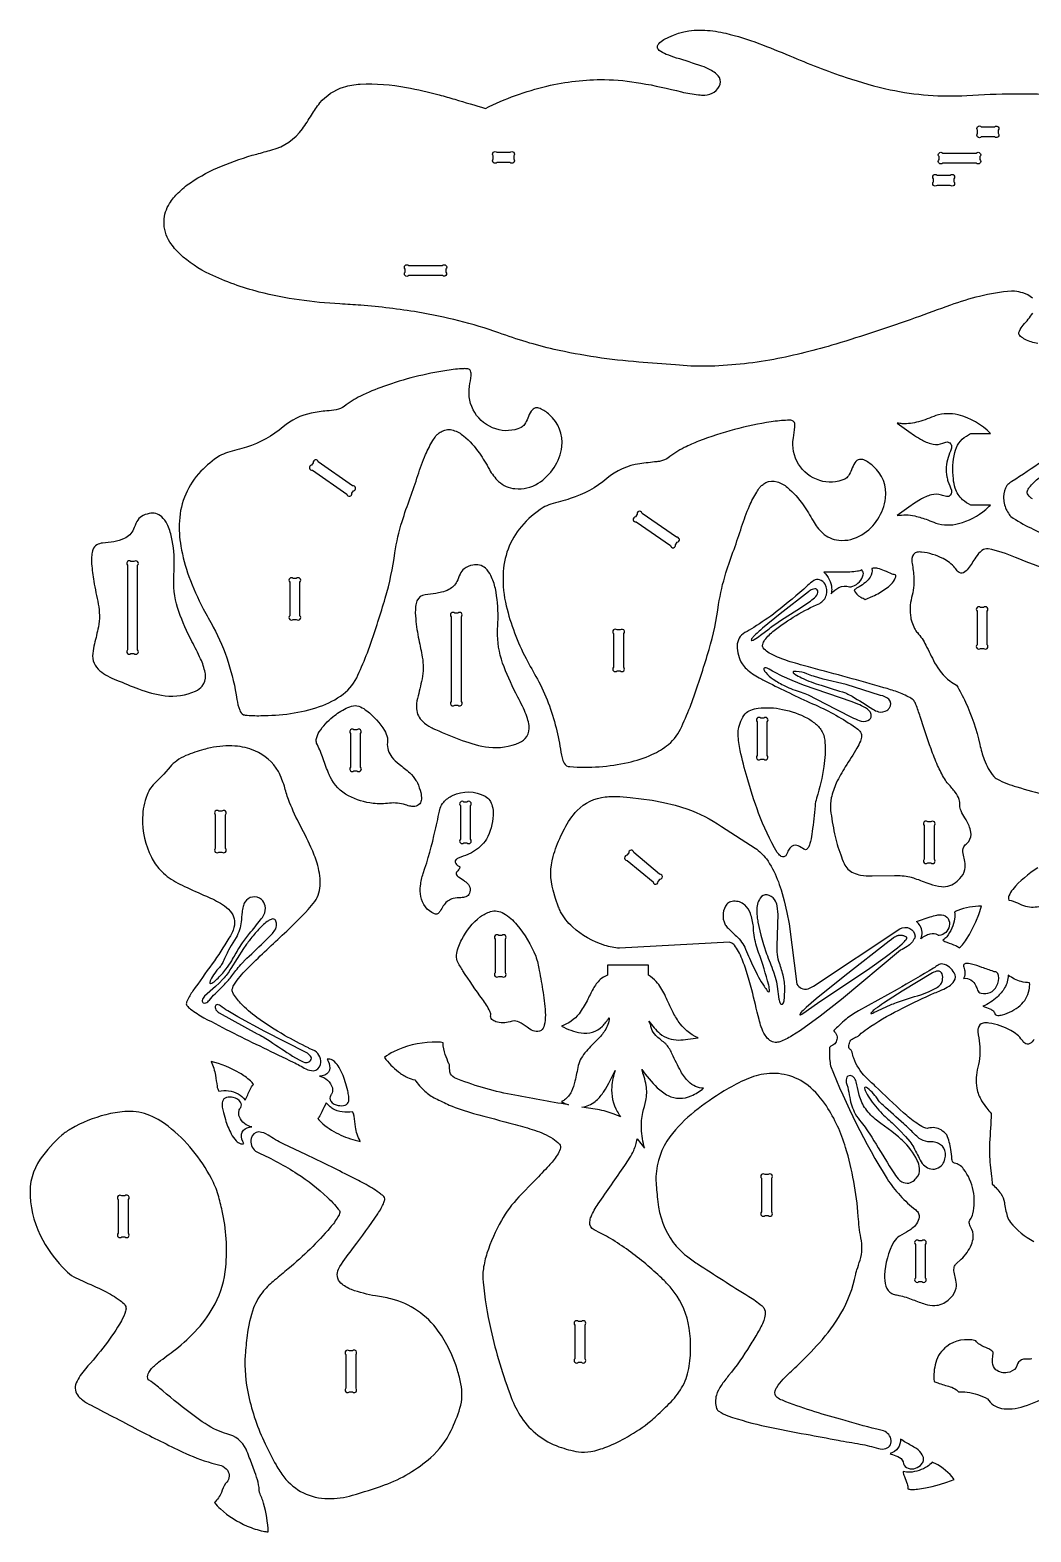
# Model space of a CAD drawing. Extents: x -354 to 404, y -248 to 385.
# Drawn here: x -354.1 to -60.1, y -248.4 to 192.4 of the extents above; entities that cross this region are included whole.
import ezdxf

# ---------------------------------------------------------------- set-up
doc = ezdxf.new("R2010")
doc.units = 0
doc.header["$MEASUREMENT"] = 0
doc.layers.get('0').update_dxf_attribs({"linetype": 'CONTINUOUS'})

msp = doc.modelspace()

# ---------------------------------------------------------------- linework, layer by layer
for points in [[(-59.71, 113.71, 0.124217), (-62.51, 115.23, 0.045844), (-64.93, 115.7, 0.03225), (-65.87, 115.71, 0.046025), (-75.24, 114.22, 0.024282), (-83.81, 111.63, 0.002034), (-94.17, 107.87, -0.011865), (-117.48, 100.19, -0.02595), (-135.63, 95.71, -0.041116), (-155.5, 93.7, -0.027392), (-164.52, 94.08, 0.006425), (-175.34, 94.94, -0.036475), (-200.2, 98.66, -0.03226), (-216.38, 103.51, 0.042443), (-240.18, 109.55, 0.022581), (-256.97, 111.6, 0.007263), (-263.1, 112, -0.048878), (-286.78, 115.48, -0.046852), (-301.33, 120.71, -0.076476), (-310.09, 126.65, -0.057339), (-313, 130.12, -0.148204), (-314.74, 136.27, -0.136588), (-313.1, 141.47, -0.06527), (-310.56, 144.63, -0.047104), (-306.99, 147.58, -0.050602), (-297.84, 152.45, -0.030854), (-287.5, 155.98, -0.005833), (-283.1, 157.18, 0.173152), (-274.11, 163.39, 0.019615), (-271.45, 167.43, -0.028709), (-268.96, 170.99, -0.14828), (-261.99, 175.64, -0.062568), (-257.11, 176.52, -0.055794), (-243.55, 175.52, -0.022927), (-233.9, 173.33, -0.00608), (-229.35, 172.06, -0.000652), (-220.36, 169.39, -0.054496), (-202.32, 175.93, -0.059248), (-185.37, 177.84, -0.037564), (-174.71, 176.81, -0.019111), (-162.78, 174.23, 0.031811), (-157.78, 173.37, 0.02051), (-155.94, 173.28, 0.319528), (-151.43, 176.53, 0.266374), (-151.96, 178.95, 0.067307), (-152.78, 179.74, 0.048719), (-154.33, 180.7, 0.035757), (-156.75, 181.77, 0.008485), (-164.23, 184.17, -0.011395), (-167.26, 185.24, -0.077706), (-169.31, 186.41, -0.233752), (-169.86, 187.52, -0.166477), (-169.47, 188.37, -0.069672), (-167.92, 189.57, -0.145957), (-155.88, 192.33, -0.04794), (-149.71, 191.42, -0.031823), (-140.09, 188.46, -0.010841), (-130.97, 184.8, 0.016842), (-114.41, 178.45, 0.026706), (-101.49, 174.87, 0.067088), (-78.98, 173.17, -0.032685), (-51.3, 173.31, -0.04507)], [(-58.11, 100.36, -0.074183), (-61.86, 101.59, -0.043802), (-63.21, 102.46, -0.274695), (-63.65, 103.56, -0.060092), (-63.54, 103.98, -0.077754), (-62.38, 105.8, 0.02763), (-59.6, 109.27, 0.092193)], [(-56.77, 65.78, -0.002371), (-65.72, 59.86, 0.013297), (-66.92, 59, 0.084841), (-67.17, 58.71, 0.148206), (-68.17, 55.39, 0.109358), (-67.41, 51.69, -0.01257), (-66.56, 50.18, 0.085843), (-66.06, 49.61, 0.036842), (-60.21, 46.23, 0.002365), (-54.03, 43.26, -0.017758)], [(-59.69, 54.78, -0.079079), (-60.99, 55.92, -0.25982), (-61.13, 57.17, -0.079819), (-60.63, 58.12, -0.0556), (-57.66, 61.02, -0.030559)], [(-54.04, 33.78, -0.038351), (-64.68, 37.6, 0.054843), (-72.66, 40.11, 0.20455), (-74.52, 39.62, 0.084397), (-76.35, 37.62, -0.009797), (-78.57, 34.31, -0.111572), (-79.91, 33.07, -0.324601), (-81.53, 33.41, -0.032168), (-82.46, 34.54, 0.10125), (-85.93, 37.24, 0.093321), (-92.26, 39.16, 0.050285), (-93.58, 39.14, 0.332717), (-95.11, 37.32, 0.061128), (-95.04, 35.8, -0.02554), (-94.53, 31.61, -0.077396), (-95.18, 25.82, 0.108714), (-95.43, 19.9, 0.030662), (-95.12, 18.69, 0.005618), (-94.33, 16.72, 0.089569), (-93.49, 15.53, -0.061549), (-90.99, 11.82, 0.001149), (-88.44, 6.7, 0.104939), (-83.91, 1.33, 0.04266), (-81.97, 0.12, -0.018674), (-79.36, -4.87, -0.052984), (-75.18, -17.3, 0.022787), (-73.88, -21.71, 0.081037), (-71.08, -26.7, 0.11254), (-70.12, -27.44, 0.051798), (-64.28, -29.76, 0.006146), (-55.56, -32.15, 0.000421)], [(-58.14, -53.54, 0.078884), (-65.49, -59.85, 0.061034), (-66.62, -61.69, 0.20757), (-66.65, -62.96, -0.051375), (-64.06, -63.83, 0.035339), (-61.69, -64.74, 0.144851), (-57.21, -64.68, -0.064584)], [(-59.17, -103.89, -0.099403), (-60.43, -105.09, -0.318601), (-61.97, -104.93, -0.072566), (-62.72, -104.09, 0.106226), (-66.03, -101.23, 0.093937), (-72.5, -99.07, 0.052461), (-74.17, -99.06, 0.303993), (-75.67, -100.63, 0.07106), (-75.71, -101.66, 0.003072), (-75.23, -105.18, -0.093042), (-75.69, -112.04, 0.111206), (-76.04, -118.19, 0.090177), (-74.62, -121.88, 0.03349), (-73.13, -124.05, 0.012826), (-71.8, -125.66, -0.005191), (-72.29, -134.27, 0.040362), (-72.11, -140.67), (-71.71, -144.08, -0.013848), (-71.51, -146.36, -0.052714), (-68.97, -149.14, -0.115154), (-67.94, -151.71, 0.034638), (-67.1, -155.77, 0.087014), (-66.17, -157.59, 0.089508), (-59.33, -163.19, 0.007521)], [(-59.83, -197.58, -0.154666), (-60.69, -197.72, 0.061744), (-62.32, -197.77, 0.243898), (-64.05, -199.11, -0.042741), (-64.51, -200.13, -0.213098), (-67.05, -201.68, -0.205078), (-70.41, -200.84, -0.206613), (-71.43, -198.72, -0.035686), (-71.44, -198.01, -0.018749), (-71.22, -196.17, 0.104793), (-71.24, -195.68, 0.100775), (-71.6, -195.29, 0.067328), (-72.82, -194.59, -0.039797), (-75.16, -193.44, -0.100714), (-76.35, -192.3, 0.220677), (-84.87, -193.96, 0.16503), (-88.1, -198.71, 0.090455), (-88.59, -204.23, 0.037936), (-87.52, -204.68, 0.016012), (-83.86, -205.81, -0.085583), (-82.04, -206.72, -0.054182), (-81.41, -207.33, -0.054918), (-78.89, -207.43, -0.086615), (-72.89, -209.32, 0.220653), (-68.74, -212.16, 0.078701), (-65.66, -212.28, 0.050032), (-62.11, -211.54, 0.06409), (-54.59, -208.11, 0.047462)]]:
    msp.add_lwpolyline(points, format="xyb")
for points in [[(-74.73, 164.01), (-70.85, 164.01, -1), (-69.79, 162.95), (-69.79, 162.07, -1), (-70.85, 161.01), (-74.73, 161.01, -1), (-75.79, 162.07), (-75.79, 162.95, -1)], [(-216.97, 156.49), (-213.09, 156.49, -1), (-212.03, 155.43), (-212.03, 154.55, -1), (-213.09, 153.49), (-216.97, 153.49, -1), (-218.03, 154.55), (-218.03, 155.43, -1)], [(-86.06, 156.29), (-76.18, 156.29, -1), (-75.12, 155.23), (-75.12, 154.35, -1), (-76.18, 153.29), (-86.06, 153.29, -1), (-87.12, 154.35), (-87.12, 155.23, -1)], [(-87.72, 149.78), (-83.84, 149.78, -1), (-82.78, 148.72), (-82.78, 147.84, -1), (-83.84, 146.78), (-87.72, 146.78, -1), (-88.78, 147.84), (-88.78, 148.72, -1)], [(-242.88, 123.29), (-233, 123.29, -1), (-231.94, 122.23), (-231.94, 121.35, -1), (-233, 120.29), (-242.88, 120.29, -1), (-243.94, 121.35), (-243.94, 122.23, -1)], [(-292.52, -7.24, 0.200886), (-291.39, -8.57, 0.076412), (-290.91, -8.69, 0.026755), (-286.35, -8.85, 0.031829), (-277.63, -8.24, 0.044863), (-269.07, -6.2, 0.078024), (-262.13, -2.54, 0.12708), (-257.78, 3.08, 0.011734), (-255, 9.63, 0.012041), (-254.21, 11.84, 0.009974), (-249.75, 25.66, 0.037518), (-246.94, 38.93, -0.03828), (-244.8, 48.16, -0.018642), (-242.43, 55.08, 0.01105), (-240.19, 61.67, -0.021345), (-237.9, 67.81, -0.032432), (-235.77, 71.9, -0.016407), (-234.87, 73.25, -0.075549), (-234.17, 73.94, -0.031413), (-233.08, 74.67, -0.190146), (-229.8, 74.93, -0.097804), (-226.74, 73.24, -0.0654), (-222.13, 68.18, -0.027877), (-219.2, 63.41, 0.072236), (-216.47, 59.88, 0.162602), (-211.67, 57.78, 0.171114), (-204.89, 59.35, 0.224878), (-197.9, 70.11, 0.249742), (-201.56, 79.47, 0.087307), (-204.31, 81.33, 0.129506), (-205.61, 81.46, 0.198523), (-206.9, 80.52, 0.058323), (-207.9, 78.45, -0.036337), (-208.85, 76.61, -0.123285), (-209.9, 75.7, -0.187919), (-217.27, 75.29, -0.376074), (-225.01, 87.81, 0.010684), (-224.55, 91, 0.136395), (-224.71, 92.33, 0.213776), (-225.49, 92.91, 0.084222), (-226.71, 92.97, 0.036422), (-231.64, 92.46, 0.047633), (-250.25, 87.8, 0.024408), (-257.05, 84.94, 0.054445), (-261.8, 81.9, -0.112432), (-264.18, 80.93, -0.026489), (-266.9, 80.59, 0.024351), (-271.48, 79.95, 0.125908), (-279.74, 75.91, -0.100067), (-290.53, 69.97, -0.006358), (-296.11, 68.35, 0.053921), (-298.4, 67.4, 0.054696), (-303.92, 62.89, 0.179232), (-310.22, 48.31, 0.062305), (-309.79, 40.87, 0.045775), (-307.42, 32, 0.035532), (-303.2, 22.49, 0.007187), (-300.26, 17.16, -0.086118), (-293.35, -4.08, 0.057519)], [(-72, 73.95, 0.137943), (-81.53, 79.46, 0.136391), (-88.06, 79.21, -0.024003), (-93.14, 77.4, -0.085593), (-97.93, 76.84, -0.030999), (-99.4, 77.03), (-96.03, 74.56), (-94.31, 73.38, 0.015448), (-92.03, 71.99, 0.069506), (-88.84, 70.81, 0.147107), (-86.03, 71.16, -0.043052), (-84.79, 71.47, -0.27528), (-83.76, 70.95, -0.187502), (-83.44, 69.88, -0.049468), (-83.56, 69.36, -0.007301), (-84.48, 66.95, 0.124075), (-84.84, 61.24, 0.034634), (-84.5, 59.95, -0.016518), (-83.48, 57.32, -0.346), (-84.28, 55.51, -0.153192), (-84.91, 55.45, -0.060351), (-86.44, 55.9, 0.154572), (-89.38, 55.95, 0.066398), (-92.62, 54.56), (-94.31, 53.52), (-96.03, 52.33), (-99.4, 49.86, -0.107399), (-94.26, 49.75, -0.034372), (-90.44, 48.6, 0.005505), (-88.06, 47.69, 0.144527), (-81.37, 47.5, 0.114737), (-73.42, 51.68, 0.021255), (-72.05, 52.95), (-77.82, 52.95, -0.057293), (-80.2, 54.5, -0.143922), (-82.38, 57.94, -0.051345), (-82.92, 60.69, -0.080462), (-82.53, 68.38, -0.199468), (-79.09, 73.2, -0.022347), (-77.82, 73.95)], [(-195.54, -23.82, 0.072264), (-178.44, -22.59, 0.047752), (-171.44, -20.29, 0.06489), (-166.56, -17.27, 0.117509), (-162.69, -12.04, 0.011733), (-159.91, -5.49, 0.012041), (-159.12, -3.28, 0.009974), (-154.66, 10.54, 0.037518), (-151.85, 23.81, -0.03828), (-149.71, 33.04, -0.018642), (-147.34, 39.96, 0.01105), (-145.1, 46.55, -0.021345), (-142.81, 52.69, -0.032432), (-140.68, 56.78, -0.016407), (-139.78, 58.13, -0.075549), (-139.08, 58.82, -0.031412), (-137.99, 59.55, -0.190146), (-134.71, 59.81, -0.097804), (-131.65, 58.12, -0.0654), (-127.04, 53.06, -0.027877), (-124.11, 48.29, 0.072236), (-121.38, 44.76, 0.162602), (-116.58, 42.66, 0.171114), (-109.8, 44.23, 0.224878), (-102.81, 54.99, 0.249742), (-106.47, 64.35, 0.087307), (-109.22, 66.21, 0.129506), (-110.52, 66.34, 0.198523), (-111.81, 65.4, 0.058323), (-112.81, 63.33, -0.036337), (-113.76, 61.49, -0.123285), (-114.81, 60.58, -0.187919), (-122.18, 60.16, -0.376074), (-129.92, 72.69, 0.010686), (-129.46, 75.88, 0.136396), (-129.62, 77.21, 0.213824), (-130.4, 77.79, 0.083514), (-131.62, 77.85, 0.033908), (-136.4, 77.36, 0.055866), (-157.74, 71.7, 0.018654), (-161.96, 69.83, 0.051091), (-166.74, 66.75, -0.102337), (-168.9, 65.85, -0.032699), (-170.02, 65.67, 0.005922), (-175.04, 65.09, 0.141126), (-184.65, 60.79, -0.099822), (-195.44, 54.84, -0.003605), (-201.16, 53.19, 0.065096), (-203.4, 52.22, 0.071007), (-209.8, 46.68, 0.170934), (-215.16, 32.46, 0.068485), (-214.24, 23.38, 0.061559), (-208.39, 7.88, 0.006901), (-205.09, 1.88, -0.062354), (-199.62, -12.43, -0.024925), (-198.18, -19.6, 0.073836), (-197.25, -22.75, 0.296769)], [(-271.15, 63.17), (-261.06, 56.17, 1), (-259.58, 56.44), (-259.08, 57.16, 1), (-259.35, 58.63), (-269.43, 65.64, 1), (-270.91, 65.37), (-271.41, 64.65, 1)], [(-319.15, 50.46, 0.086175), (-321.35, 49.64, 0.128122), (-322.73, 48.12, 0.017154), (-323.71, 45.84, -0.183706), (-326.43, 43.16, -0.066052), (-329.49, 42.21, -0.02012), (-332.78, 41.8, 0.104146), (-334.49, 41.27, 0.16671), (-335.6, 39.86, 0.077125), (-335.97, 38.28, 0.046198), (-336, 35.68, 0.026648), (-335.37, 30.59, 0.004674), (-334.05, 23.89, -0.095938), (-334.03, 17.2, -0.016064), (-335.19, 12.23, 0.026209), (-335.69, 9.42, 0.25073), (-333.57, 4.3, 0.063427), (-331.32, 2.8, 0.031097), (-328.69, 1.61, 0.009381), (-322.21, -1.01, 0.055542), (-314.44, -3, 0.135515), (-305.47, -1.63, 0.107648), (-303.54, -0.17, 0.194451), (-302.57, 3, 0.035847), (-302.66, 3.78, 0.053142), (-303.99, 7.81, 0.015176), (-306.54, 12.91, -0.034074), (-310.38, 21.71, -0.088951), (-311.89, 31.14), (-311.74, 35.07, 0.055594), (-312.51, 43.57, 0.055039), (-313.83, 47.4, 0.081176), (-315.41, 49.52, 0.24415)], [(-176.05, 48.05), (-165.97, 41.05, 1), (-164.49, 41.32), (-163.99, 42.04, 1), (-164.26, 43.51), (-174.34, 50.52, 1), (-175.82, 50.25), (-176.32, 49.53, 1)], [(-325.5, 35.31), (-325.5, 10.44, 1), (-324.44, 9.37), (-323.56, 9.37, 1), (-322.5, 10.44), (-322.5, 35.31, 1), (-323.56, 36.37), (-324.44, 36.37, 1)], [(-224.06, 35.34, 0.11908), (-226.62, 34.25, 0.11877), (-227.8, 32.7, -0.010392), (-228.72, 30.51, -0.158663), (-231.06, 28.18, -0.065007), (-233.27, 27.35, -0.024484), (-234.92, 27, -0.010639), (-238.07, 26.63, 0.269258), (-240.45, 24.88, 0.085131), (-240.87, 23.22, 0.051236), (-240.83, 19.52, 0.025356), (-239.91, 13.46, -0.005611), (-238.89, 8.32, -0.09439), (-238.97, 1.92, -0.008807), (-240.3, -3.79, 0.068768), (-240.6, -6.83, 0.193611), (-238.77, -10.55, 0.068914), (-236.32, -12.28, 0.021036), (-234.98, -12.93, 0.007217), (-227.18, -16.11, 0.054627), (-219.37, -18.12, 0.13562), (-210.38, -16.75, 0.134255), (-208.2, -14.95, 0.1846), (-207.51, -11.73, 0.04074), (-208, -9.7, 0.031872), (-208.9, -7.31, 0.015176), (-211.45, -2.21, -0.034073), (-215.29, 6.59, -0.08895), (-216.8, 16.02), (-216.65, 19.95, 0.055589), (-217.42, 28.45, 0.055092), (-218.74, 32.28, 0.081119), (-220.32, 34.4, 0.244052)], [(-277.83, 30.35), (-277.83, 20.47, 1), (-276.77, 19.41), (-275.89, 19.41, 1), (-274.83, 20.47), (-274.83, 30.35, 1), (-275.89, 31.41), (-276.77, 31.41, 1)], [(-81.02, -56.68, 0.137323), (-79.51, -53.99, 0.098673), (-79.54, -51.65), (-80.07, -49.35, -0.173265), (-79.86, -47.33, -0.070371), (-79.47, -46.8, 0.059497), (-78.4, -45.75, 0.205654), (-77.8, -43.01, 0.067934), (-78.32, -41.17, 0.036633), (-79.52, -38.84, -0.018786), (-80.66, -36.83, -0.118597), (-81, -35.18, 0.084204), (-81.2, -33.44, 0.072012), (-82.36, -31.35, 0.025323), (-84.41, -28.9, -0.045066), (-85.52, -27.33, -0.032822), (-87.54, -23.48, -0.019656), (-89.47, -18.62, -0.009405), (-92.66, -9.11, 0.010412), (-93.93, -5.57, 0.058026), (-94.47, -4.52, 0.089479), (-95.72, -3.56, 0.042362), (-99.42, -1.88, 0.018038), (-103.3, -0.64, 0.005141), (-124.75, 5.24, -0.005268), (-130.85, 6.98, -0.033686), (-135.74, 8.89, -0.019735), (-137.38, 9.77, -0.092633), (-138.78, 11.07, -0.233453), (-138.92, 12.05, -0.100763), (-138.34, 13.29, -0.073914), (-135.58, 16.12, -0.061878), (-122.18, 24.1, 0.414856), (-120.57, 29.71, 0.181331), (-122.19, 31.02, 0.177887), (-123.94, 30.83, 0.016263), (-125.76, 29.32, -0.016743), (-134.96, 21.59, -0.023858), (-141.55, 17.03, -0.004986), (-144.18, 15.52, 0.264328), (-146.43, 11.68, 0.138882), (-144.97, 6.34, 0.06975), (-143.71, 4.87, 0.053745), (-139.97, 2.26, 0.014856), (-136.91, 0.68, 0.010951), (-123.44, -5.72, -0.043531), (-111.66, -12.3, -0.051754), (-110.41, -13.39, -0.205911), (-109.91, -14.82, -0.081675), (-110.24, -16.33, -0.038406), (-111.24, -18.42, -0.010733), (-114.65, -23.85, 0.029265), (-117.3, -28.64, 0.054829), (-118.78, -33, 0.070328), (-118.98, -36.55, 0.017245), (-117.84, -43.51, 0.039657), (-116.01, -49.67, 0.015223), (-115.04, -52.26, 0.191715), (-112.25, -55.01, 0.067685), (-110.15, -55.63, 0.045711), (-106.81, -55.91), (-100.18, -55.73, -0.055827), (-95.73, -56.19, -0.022969), (-94.27, -56.6, -0.009323), (-89.88, -58.21, 0.069327), (-86.44, -59.04, 0.202077), (-81.83, -57.45, 0.030357)], [(-118.83, 26.94, -0.100406), (-116.51, 28.77, -0.189257), (-113.45, 28.95, 0.105448), (-112.47, 29.13, 0.246141), (-109.38, 32.5, 0.247983), (-109.79, 33.91, -0.083706), (-111.08, 33.51, -0.032798), (-113.29, 33.29, -0.01493), (-115.56, 33.23), (-120.92, 33.24, -0.184184), (-118.67, 28.59, -0.079941)], [(-112.04, 28.08, 0.227683), (-110.09, 25.91, -0.07172), (-108.83, 25.22), (-106.53, 26.23, 0.041486), (-102.86, 28.34, 0.036401), (-101.19, 29.73, 0.093757), (-99.99, 31.47, 0.07834), (-99.77, 32.42, -0.061288), (-100.86, 32.72, -0.013452), (-103.14, 33.68, 0.037177), (-105.06, 34.33, 0.075458), (-106.45, 34.42, 0.040778), (-106.87, 34.34, -0.202989), (-107.33, 31.82, -0.081375), (-108.72, 30.28, -0.03842), (-110.63, 28.95, 0.021357)], [(-137.04, 16.68, -0.017285), (-135.4, 17.89), (-133.38, 19.25), (-128.86, 22.13), (-124.9, 24.8, 0.03608), (-123.32, 26.12, 0.231357), (-122.76, 27.76, 0.401062), (-123.65, 28.37, 0.127949), (-125.01, 27.86, 0.026959), (-125.51, 27.51), (-133.81, 21), (-138.95, 16.81, 0.019839), (-141.53, 14.49, 0.046357), (-142.16, 13.69, 0.066275), (-142.31, 13.35, 0.27869), (-142.25, 13.23, 0.27869), (-142.1, 13.22, 0.085642), (-141.41, 13.53, 0.028704), (-139.56, 14.74)], [(-75.97, 21.83), (-75.97, 11.95, 1), (-74.91, 10.89), (-74.03, 10.89, 1), (-72.97, 11.95), (-72.97, 21.83, 1), (-74.03, 22.89), (-74.91, 22.89, 1)], [(-230.41, 20.19), (-230.41, -4.69, 1), (-229.35, -5.75), (-228.47, -5.75, 1), (-227.41, -4.69), (-227.41, 20.19, 1), (-228.47, 21.25), (-229.35, 21.25, 1)], [(-182.74, 15.23), (-182.74, 5.35, 1), (-181.68, 4.29), (-180.8, 4.29, 1), (-179.74, 5.35), (-179.74, 15.23, 1), (-180.8, 16.29), (-181.68, 16.29, 1)], [(-107.05, -8.49, 0.160966), (-107.56, -7.51, 0.07263), (-108.75, -6.55, 0.045509), (-111.02, -5.43), (-112.67, -4.84), (-126.97, 0.12), (-130.26, 1.43), (-133.16, 2.73), (-135.49, 3.89, 0.010136), (-137.57, 5.05, 0.15381), (-138.33, 5.18, 0.206077), (-138.54, 5, 0.206077), (-138.55, 4.72, 0.119758), (-138.04, 3.79, 0.073325), (-135.81, 1.82, 0.041086), (-132.39, -0.11, 0.034184), (-127.59, -1.99, -0.028592), (-125.6, -2.78), (-123.11, -3.97), (-117.47, -6.93), (-112.26, -9.56, 0.032902), (-109.95, -10.47, 0.244386), (-107.52, -9.96, 0.245288)], [(-101.67, -6.55, 0.381878), (-101.9, -4.02, 0.158869), (-104.28, -2.96), (-114.41, 0.34), (-121.13, 1.9), (-123.97, 2.7, -0.038469), (-125.92, 3.42, 0.080632), (-129.04, 4.12, 0.02074), (-129.72, 4.11, 0.126201), (-129.98, 3.99, 0.209531), (-130.01, 3.85, 0.209531), (-129.93, 3.73, 0.069833), (-129.46, 3.36, 0.03583), (-127.49, 2.25, 0.047564), (-121.77, 0.1, -0.001125), (-114.59, -2.19, -0.027963), (-113.87, -2.5), (-112.69, -3.13, -0.005573), (-106.59, -6.92, 0.085995), (-104.86, -7.71, 0.202634), (-102.42, -7.29, 0.093177)], [(-240.34, -28.61, -0.049125), (-239.32, -31.43, -0.06966), (-239.16, -33.35, -0.154721), (-239.66, -34.7, -0.201842), (-241.12, -35.47, -0.076231), (-242.21, -35.44, -0.057519), (-243.82, -35.03, 0.108014), (-248.52, -34.55, -0.051008), (-253.33, -34.62, -0.089941), (-260.57, -32.37, -0.159094), (-265.93, -26.77, -0.018367), (-266.55, -25.43, -0.013394), (-268.22, -20.93, 0.025648), (-269.92, -16.92, -0.133357), (-270.03, -15.82, -0.101937), (-269.14, -13.58, -0.078666), (-265.14, -9.21, -0.058912), (-261.23, -6.64, -0.060397), (-259.13, -5.94, -0.158098), (-257.07, -6.26, -0.051696), (-255.18, -7.42, -0.093286), (-249.99, -13.22, -0.077457), (-249.11, -15.32, -0.090304), (-249.14, -16.73, 0.202474), (-247.81, -21.04, 0.05362), (-245.7, -23.07, -0.010867), (-242.58, -25.65, -0.066223), (-240.74, -27.85, -0.030922)], [(-132.05, -49.77, -0.198391), (-132.68, -50.32, -0.209616), (-133.45, -50.14, -0.049029), (-134.38, -49.33, -0.044545), (-134.62, -49, -0.046474), (-140.11, -37.45, -0.021678), (-143.49, -27.02, -0.013911), (-145.55, -19.05, -0.049434), (-146.11, -14.34, -0.022768), (-146.05, -12.81, -0.128508), (-144.05, -8.31, -0.128318), (-142.43, -7.2, -0.063443), (-140.23, -6.64, -0.079199), (-133.07, -7, -0.076104), (-125.76, -9.6, -0.049887), (-123.11, -11.48, -0.094349), (-121.24, -13.96, -0.085401), (-120.64, -16.7, -0.054879), (-120.98, -23.79, -0.041241), (-123.09, -33.04, 0.045528), (-123.55, -35.36, -0.003352), (-124.35, -42.86, -0.032609), (-124.88, -45.74, -0.024583), (-125.31, -47.09, -0.075066), (-125.83, -47.94, -0.349101), (-126.83, -48.08, 0.054713), (-128.52, -47.02, 0.374035), (-130.99, -47.74, 0.047318), (-131.65, -48.97, -0.021706)], [(-260.01, -14.1), (-260.01, -23.97, 1), (-258.95, -25.04), (-258.07, -25.04, 1), (-257.01, -23.97), (-257.01, -14.1, 1), (-258.07, -13.04), (-258.95, -13.04, 1)], [(-140.56, -10.65), (-140.56, -20.53, 1), (-139.5, -21.59), (-138.62, -21.59, 1), (-137.56, -20.53), (-137.56, -10.65, 1), (-138.62, -9.59), (-139.5, -9.59, 1)], [(-303.03, -18.79, 0.034357), (-308.34, -20.59, 0.046107), (-310.98, -22.07, 0.053455), (-312.97, -23.91), (-314.81, -25.99, -0.029878), (-317.18, -28.33, 0.112674), (-319.71, -32.08, 0.0904), (-321.03, -38.82, 0.124838), (-318.45, -50.42, 0.059256), (-315.92, -54.09, 0.079318), (-311.36, -57.62, 0.021476), (-308.77, -58.96, 0.001858), (-302.31, -61.87, -0.047535), (-297.56, -64.25, -0.063131), (-295.27, -66.22, -0.246516), (-294.22, -71.01, -0.054808), (-294.82, -72.65, -0.024578), (-295.67, -74.19, -0.018419), (-300.6, -81.68, 0.002014), (-306.27, -89.65, 0.039638), (-307.94, -92.51, 0.086903), (-308.19, -93.43, 0.172314), (-308, -93.93, 0.068726), (-306.95, -94.96, 0.0409), (-303.02, -97.5, 0.005759), (-294.27, -102.04, 0.005048), (-276.78, -110.55, -0.015725), (-273.08, -112.53, 0.125208), (-270.85, -113.05, 0.331309), (-268.82, -111.27, 0.310077), (-270.42, -107.24, 0.0984), (-271.4, -106.86, -0.044466), (-272.35, -106.39, -0.010279), (-279.32, -102.69, -0.027058), (-287.46, -97.44, -0.039977), (-292.25, -93.25, -0.060092), (-294.55, -90.13, -0.174624), (-294.69, -89.17, -0.072412), (-294.4, -88.26, -0.060812), (-292.86, -85.95, -0.03148), (-289.05, -81.85, -0.006427), (-278.7, -72.1, 0.02209), (-272.45, -65.76, 0.0149), (-270.48, -63.4, 0.157422), (-268.86, -58.12, 0.077802), (-269.8, -52.15, 0.036961), (-271.6, -47.45, 0.011408), (-275.15, -40.29, -0.030383), (-278.2, -33.42, -0.025276), (-279.37, -29.5, 0.028785), (-280.12, -27.56, 0.038808), (-281.16, -25.21, 0.161101), (-288.11, -19.17, 0.08685), (-293.92, -17.77, 0.073912), (-301.05, -18.3, 0.017598)], [(-225.93, -57.8, -0.338816), (-225.06, -60.97, -0.242259), (-226.11, -62.03, -0.075638), (-227.57, -62.28, 0.03999), (-229.79, -62.51, 0.184258), (-232.47, -64.35, 0.044413), (-233.4, -65.82, -0.035791), (-233.94, -66.67, -0.321229), (-235.35, -67.02, -0.258806), (-239.32, -61.9, -0.073135), (-239.41, -58.78, -0.049435), (-238.62, -55.14, 0.030692), (-235.11, -42.55, -0.002737), (-233.62, -36.05, -0.113977), (-232.61, -34.23, -0.111246), (-230.03, -32.3, -0.237065), (-220.43, -32.48, -0.206368), (-218.33, -35.37, -0.082083), (-218.06, -38.1, -0.112916), (-220.07, -45.13, -0.121597), (-224.14, -48.92, -0.029838), (-225.49, -49.58, -0.006407), (-228.32, -50.67, 0.099709), (-229.05, -51.18, 0.237423), (-229.2, -51.87, 0.266157), (-228.15, -53.02, -0.217602), (-227.91, -53.26, -0.217602), (-227.94, -53.6, -0.071181), (-228.66, -54.58, 0.077239), (-228.92, -55.08, 0.125075), (-228.91, -55.36, 0.170767), (-228.28, -56.19), (-226.63, -57.26, -0.036059)], [(-227.71, -35.26), (-227.71, -45.14, 1), (-226.65, -46.2), (-225.77, -46.2, 1), (-224.71, -45.14), (-224.71, -35.26, 1), (-225.77, -34.2), (-226.65, -34.2, 1)], [(-98.68, -71.42, -0.247839), (-95.69, -71.29, -0.25383), (-94.17, -73.53, -0.119809), (-94.28, -74.13, -0.125984), (-96.51, -76.61, -0.036142), (-98.42, -77.71), (-115.81, -92.15), (-122.03, -97.07), (-127.81, -101.23), (-130.34, -102.83, -0.051843), (-133.9, -104.55, -0.06534), (-135.21, -104.78, -0.161111), (-136.83, -104.17, -0.107918), (-138.22, -102.62, -0.047254), (-139.34, -100.2, -0.014945), (-140, -98, -0.00173), (-142.12, -89.33), (-143.08, -85.87), (-144.1, -82.64, 0.038156), (-146.01, -78.04, 0.049494), (-147.22, -76.25, 0.099062), (-148.21, -75.5, 0.075717), (-148.66, -75.38), (-180.98, -77.14, -0.059257), (-185.28, -76.27, -0.107454), (-194.79, -70.88, -0.087247), (-198.28, -66.38, -0.027978), (-198.85, -65.05), (-199.76, -62.47), (-200.48, -60.09, -0.139063), (-200.45, -50.22, -0.042858), (-198.2, -44.17), (-197.16, -42.05, -0.070346), (-193.41, -36.69, -0.177916), (-185.14, -32.71, -0.042195), (-180.89, -32.62), (-177.86, -32.87), (-171.39, -33.69), (-168.01, -34.32), (-164.59, -35.16), (-161.15, -36.24, -0.066472), (-151.03, -41.34), (-141.15, -47.73, -0.088207), (-137.84, -50.91, -0.06549), (-134.62, -56.86, -0.018452), (-133.51, -59.96), (-132.58, -63.23), (-131.8, -66.58), (-131.16, -69.95), (-128.85, -87.69, 0.109935), (-127.59, -88.85, 0.206524), (-125.59, -88.99, 0.070782), (-123.98, -88.23)], [(-299.69, -37.93), (-299.69, -47.81, 1), (-298.63, -48.87), (-297.75, -48.87, 1), (-296.69, -47.81), (-296.69, -37.93, 1), (-297.75, -36.87), (-298.63, -36.87, 1)], [(-91.49, -41.11), (-91.49, -50.99, 1), (-90.43, -52.05), (-89.55, -52.05, 1), (-88.49, -50.99), (-88.49, -41.11, 1), (-89.55, -40.05), (-90.43, -40.05, 1)], [(-178.7, -51.32), (-171.13, -57.67, 1), (-169.64, -57.53), (-169.07, -56.86, 1), (-169.2, -55.37), (-176.77, -49.02, 1), (-178.27, -49.15), (-178.83, -49.82, 1)], [(-140.3, -69.48), (-139.44, -73.23), (-138.7, -76.03), (-137.8, -78.72, -0.006595), (-135.75, -84.02), (-135.23, -85.65, -0.02971), (-134.65, -88.3), (-134.19, -92.02, 0.113827), (-133.67, -93.39, 0.239695), (-133.34, -93.57, 0.239695), (-133, -93.4, 0.113272), (-132.6, -92.24, 0.027645), (-132.5, -91.26), (-132.42, -89.18, 0.065154), (-132.95, -84.98, 0.025745), (-134.18, -81.01, -0.059292), (-134.65, -78.2, -0.018807), (-134.71, -76.48, 0.004276), (-134.4, -68.14, 0.052916), (-134.69, -64.63, 0.092919), (-135.43, -62.85, 0.195249), (-137.61, -61.46, 0.283974), (-139.63, -62.38, 0.106316), (-140.44, -64.22, 0.08611), (-140.58, -67.85, 0.026517)], [(-286.11, -62.83, 0.220582), (-288.73, -62.08, 0.220582), (-290.99, -63.6, 0.076869), (-291.54, -64.86, 0.040193), (-291.84, -66.56, 0.006933), (-292.06, -69.36, -0.106903), (-293.58, -73.97), (-295.01, -76.3), (-295.78, -77.69, 0.006185), (-297.36, -81, -0.031519), (-298, -82.17, -0.064938), (-298.98, -83.3, 0.034461), (-299.86, -84.39, 0.048078), (-301.06, -86.45, 0.099319), (-301.31, -87.29, 0.302152), (-301.22, -87.51, 0.302152), (-300.97, -87.51, 0.073932), (-300.36, -87.15, 0.032974), (-299.21, -86.2, 0.040174), (-296.57, -83.26, 0.025637), (-294.85, -80.77, 0.002894), (-292.77, -77.17), (-291.69, -75.52), (-289.63, -72.81, 0.007921), (-286.36, -68.76, 0.045852), (-285.43, -67.31, 0.166064), (-285.03, -64.7, 0.161908)], [(-148.34, -63.48, 0.159589), (-149.44, -64.19, 0.143805), (-150.51, -66.82, 0.162813), (-149.91, -70.2, 0.05086), (-149.1, -71.24, 0.01829), (-146.66, -73.53, -0.101525), (-143.95, -77.38, 0.005634), (-141.56, -82.74, 0.036091), (-138.49, -88.28, 0.012838), (-137.58, -89.58, 0.133535), (-137.13, -89.91, 0.353228), (-136.98, -89.83, 0.100847), (-136.92, -89.65, 0.053732), (-137.14, -87.94, 0.022882), (-140.12, -78.36, -0.046664), (-141.45, -73.28, -0.025183), (-141.66, -70.68, 0.060965), (-142.51, -66.9, 0.109069), (-144.19, -64.41, 0.208387), (-147.46, -63.34, 0.039093)], [(-82.59, -66.53, -0.085032), (-82.58, -68.46, -0.137537), (-84.86, -73.73, -0.06306), (-86.03, -74.79, 0.053782), (-84.85, -75.37, -0.022908), (-82.19, -76.33, -0.067687), (-81.2, -76.97, 0.073276), (-80.26, -76.08, 0.031579), (-79.07, -74.48), (-78.19, -73.05), (-77.28, -71.35), (-76.36, -69.4), (-75.46, -67.21), (-74.61, -64.8, 0.094514), (-81.65, -66.05, 0.038183)], [(-286.95, -71.6, 0.018458), (-289.53, -74.63, 0.019926), (-291.39, -77.21), (-295.1, -83.09, -0.036411), (-297.43, -86.2), (-298.54, -87.39), (-299.59, -88.38), (-302.84, -91.17, 0.171816), (-303.51, -92.44, 0.300361), (-303.21, -93.18, 0.245718), (-302.49, -93.18, 0.121854), (-301.42, -92.33, -0.029427), (-299.73, -90.45, 0.009365), (-296.96, -87.71, 0.02331), (-294.79, -85.23), (-293.61, -83.66, -0.02782), (-292.18, -81.91), (-290.42, -80.07, 0.001221), (-284.72, -74.69), (-283.21, -73.13, 0.042352), (-282.15, -71.79, 0.178882), (-281.7, -70.07, 0.145073), (-282, -68.92, 0.31827), (-283.03, -68.56, 0.09456), (-284.09, -69.03, 0.046766), (-285.52, -70.15, 0.021838)], [(-204.44, -101.47, -0.182297), (-206.37, -101.33, -0.058405), (-208.12, -100.3, 0.040366), (-210.45, -98.81, 0.15103), (-212.36, -98.5, 0.053773), (-213.13, -98.71, -0.16086), (-217.32, -98.69, -0.11046), (-218.45, -98, -0.250521), (-218.78, -96.65, 0.12641), (-219.04, -95.62, 0.046331), (-221.21, -92.07, -0.012565), (-226.96, -83.75, -0.021772), (-228.63, -80.84, -0.14709), (-228.79, -78.58, -0.071193), (-227.32, -74.59, -0.106611), (-221.79, -67.84, -0.084898), (-218.9, -66.35, -0.207547), (-214.95, -66.88, -0.08451), (-211.11, -70.22, -0.08004), (-205.59, -79.45, -0.055583), (-204.54, -83.64, -0.002505), (-203.4, -90.06, -0.029919), (-202.74, -96.71, -0.05911), (-203.07, -99.74, -0.166438), (-203.99, -101.24, -0.078491)], [(-92.52, -74.34, 0.268734), (-92.71, -70.52, 0.067995), (-93.75, -69.28), (-89.78, -67.93, -0.029179), (-87.78, -67.39, -0.082045), (-86.42, -67.28, -0.207215), (-84.48, -68.42, -0.206694), (-84.14, -70.63, -0.322961), (-87.1, -73.4, -0.134113), (-87.41, -73.29, 0.213996), (-89.81, -72.98, 0.054841), (-91.15, -73.51, 0.031515)], [(-217.49, -74.44), (-217.49, -84.32, 1), (-216.43, -85.38), (-215.56, -85.38, 1), (-214.49, -84.32), (-214.49, -74.44, 1), (-215.56, -73.38), (-216.43, -73.38, 1)], [(-175.77, -133.08), (-173.61, -135.84, -0.047466), (-174.53, -130.05, -0.069507), (-174.1, -125.32, 0.004696), (-173.24, -121.85, 0.090947), (-173.15, -117.36, 0.038542), (-173.73, -114.84, 0.018074), (-174.46, -112.67, 0.041361), (-169.87, -118.05, 0.067443), (-166.71, -120.34, 0.228131), (-159.92, -120.44, 0.068525), (-156.32, -118.23, -0.184871), (-160.62, -116.33, -0.072982), (-162.97, -113.23, -0.014603), (-165.49, -108.16, 0.05923), (-167.14, -105.45, 0.047501), (-167.75, -104.87, -0.031621), (-170.29, -102.73, -0.119704), (-171.57, -100.65, -0.028353), (-171.88, -99.54, 0.055356), (-172.31, -98.53, 0.071376), (-169.09, -102.16, 0.177098), (-163.63, -104.05, 0.038151), (-160.86, -103.82, -0.009878), (-157.9, -103.43, -0.142485), (-163.72, -98.48, -0.035382), (-165.64, -95.16, -0.005435), (-167.7, -90.74, 0.068287), (-170.16, -86.91, 0.081012), (-172.49, -85.05), (-172.49, -82.05), (-184.49, -82.05), (-184.49, -85.05, 0.107476), (-186.63, -86.32, 0.079915), (-188.72, -89.05, 0.014157), (-190.5, -92.54, -0.03785), (-192.86, -96.32, -0.15392), (-198.05, -99.94, 0.08373), (-192.27, -101.97, 0.238411), (-185.99, -99.98, 0.033422), (-183.98, -97.52, -0.123904), (-185.25, -101.28, -0.052927), (-187.45, -103.93, 0.018995), (-190.69, -107.29, 0.043715), (-192.24, -109.39, 0.068535), (-193.08, -111.57, -0.001657), (-194.05, -116.12, -0.044438), (-195.1, -119.17, -0.117009), (-197.15, -121.64, -0.043207), (-198, -122.14, 0.029412), (-195.94, -123.11, -0.001132), (-212.79, -120.05, -0.051375), (-229.46, -115.11, -0.216637), (-230.76, -113.42, -0.058203), (-230.93, -111.47, 0.119445), (-231, -111.12, 0.144759), (-231.12, -111, 0.020149), (-232.14, -108.32, -0.092243), (-232.75, -104.83, 0.053034), (-235.96, -104.66, 0.101228), (-247.39, -107.49, 0.052085), (-250.01, -109.16, 0.062603), (-245.92, -113.36, 0.050072), (-243.24, -115.04, 0.062371), (-241.1, -115.73, 0.045274), (-238.15, -119.07, 0.069281), (-235.01, -121.2, 0.011795), (-230.95, -123.13, 0.032486), (-223.85, -125.59, 0.002835), (-211.6, -128.84, -0.010992), (-205.89, -130.52, -0.05829), (-200.57, -132.98, -0.061287), (-198.64, -134.6, -0.253414), (-198.39, -136.08, -0.083193), (-199.26, -137.87, -0.045078), (-201.73, -140.97, 0.003996), (-205.78, -145.23), (-210.49, -150.1, 0.066492), (-215.66, -157.05, 0.047324), (-219.91, -166.64, 0.0399), (-220.96, -171.17, 0.055947), (-221.04, -175.08, 0.033127), (-218.78, -188.97, 0.036493), (-212.76, -209.01, 0.050884), (-209.77, -214.86, 0.161788), (-198.75, -223.41, 0.04642), (-193.05, -224.91, 0.081587), (-189.39, -224.83, 0.051306), (-184.69, -223.46, 0.041329), (-178.58, -220.49, 0.039477), (-171.83, -215.91, 0.020024), (-170.12, -214.38, 0.008726), (-165.84, -210.24, 0.066318), (-162.35, -205.5, 0.084457), (-160.49, -199.76, 0.088356), (-160.8, -187.05, 0.122151), (-165.79, -176.9, 0.037722), (-168.58, -173.99, 0.008531), (-173.26, -169.77, 0.039747), (-183.64, -162.33, 0.016859), (-188.38, -159.8, -0.316088), (-189.68, -157.46, -0.080896), (-189.3, -155.9, -0.055309), (-187.24, -152.16, 0.002302), (-179.38, -140.85, 0.037267), (-176.8, -136.46, 0.065658)], [(-83.63, -179.61, 0.137455), (-82.12, -176.92, 0.098507), (-82.15, -174.58), (-82.7, -172.19, -0.101695), (-82.64, -170.63, -0.119626), (-82.11, -169.78), (-80.62, -168.41, 0.100999), (-77.64, -164.11, 0.062795), (-77.06, -161.89, 0.177929), (-77.83, -159.04, -0.109709), (-78.28, -157.66, -0.177848), (-77.93, -156.66, 0.09025), (-77.22, -155.09, 0.222833), (-79.9, -141.93, 0.076908), (-81.15, -140.75, 0.069299), (-82.56, -140.22, -0.227183), (-83.15, -139.69, -0.076038), (-83.35, -138.99, 0.009042), (-83.66, -136.17, 0.057838), (-84.84, -131.91, 0.053664), (-86.53, -130.43, 0.205454), (-90.3, -129.95, -0.114219), (-90.98, -129.93, -0.055671), (-91.63, -129.73, -0.038965), (-93.68, -128.49, -0.033227), (-97.55, -125.39, -0.006541), (-105.87, -117.56, -0.016003), (-108.67, -114.95, -0.099884), (-112.19, -109.39, -0.048568), (-112.62, -107.64, 0.231244), (-113.18, -106.88, -0.252126), (-113.6, -106.02, -0.076509), (-113.37, -104.61, -0.166345), (-112.64, -103.76, -0.038194), (-111.28, -103.09, 0.084282), (-110.51, -102.59, -0.043993), (-108.25, -100.73, -0.032949), (-98.98, -95.28, -0.012907), (-89.73, -90.82, -0.009528), (-86.26, -89.33, 0.02886), (-84.2, -88.26, 0.104258), (-82.66, -86.71, 0.270854), (-82.65, -84.38, 0.213898), (-86.02, -81.74, 0.198095), (-87.42, -82.05, -0.02385), (-88.74, -82.94, -0.010079), (-99.43, -89.23), (-110.8, -95.51, 0.039102), (-114.43, -97.91, 0.027309), (-116.52, -99.85, 0.017892), (-117.98, -101.21, 0.286044), (-118.02, -101.4, 0.061549), (-117.54, -101.94, -0.198461), (-117.09, -103.55, -0.116029), (-117.5, -104.87, -0.133519), (-118.71, -105.74, 0.223893), (-119.27, -106.29, 0.118069), (-119.29, -106.62, 0.025292), (-119.26, -109.51), (-119.1, -110.76, 0.08293), (-118.99, -111.6, 0.045036), (-102.37, -144.8, 0.084451), (-93.97, -153.91, -0.114782), (-93.12, -154.98, -0.070709), (-92.98, -155.51, -0.234823), (-94.78, -159.16, -0.042515), (-96.05, -160.04, 0.007958), (-98.74, -161.62, 0.107089), (-100.4, -163.26, 0.109067), (-103.14, -173.04, 0.082183), (-102.75, -176.26, 0.198323), (-100.95, -178.48, 0.056769), (-100.25, -178.75, 0.014583), (-98.91, -178.99, -0.041081), (-94.79, -180.27, 0.020443), (-91.21, -181.56, 0.07527), (-88.34, -181.97, 0.172513), (-84.44, -180.37, 0.030386)], [(-79.94, -85.95, -0.330031), (-76.32, -88.11, -0.048828), (-75.87, -89.4, 0.232246), (-74.79, -90.32, 0.352994), (-70.22, -88.26, 0.172106), (-69.67, -85.08, 0.201648), (-70.28, -84.16, 0.113575), (-70.67, -84.05, -0.029143), (-71.15, -83.92, -0.010848), (-74.52, -82.73, 0.02205), (-77.58, -81.77, 0.076776), (-79.31, -81.6, 0.294442), (-79.91, -82.09, 0.116756), (-79.91, -82.36, 0.00889), (-79.58, -83.78, -0.186113)], [(-101.43, -93.76, -0.021469), (-99.61, -93.05, -0.003779), (-92.52, -90.76), (-90.24, -89.91, 0.03832), (-87.89, -88.74, 0.08103), (-86.59, -87.62, 0.129698), (-86.16, -86.58, 0.130313), (-86.18, -84.64, 0.336896), (-87.45, -83.83, 0.117059), (-89.06, -84.36), (-97.92, -89.75), (-103.41, -93.26, 0.008833), (-105.85, -94.94, 0.054777), (-106.98, -95.94, -0.028447), (-107.16, -96.19, 0.332159), (-107.14, -96.29, 0.200727), (-106.91, -96.27, 0.037167), (-106.26, -96.02)], [(-74.27, -94.13, -0.032605), (-72.23, -94.87, -0.079046), (-71.17, -95.52, -0.115864), (-70.88, -96, 0.109667), (-70.6, -96.56, 0.217585), (-69.86, -96.83, 0.068911), (-68.5, -96.63, 0.118723), (-63.34, -93.93, 0.166616), (-60.65, -89.34, 0.061984), (-60.53, -87.25, -0.051723), (-63.01, -86.92, -0.053487), (-64.92, -86.18, -0.028767), (-66.84, -85.06, -0.135275), (-67.87, -88.74, -0.077363), (-70.06, -91.45, -0.088053)], [(-287.37, -102.21, -0.024327), (-285.61, -103.14), (-283.56, -104.42, 0.005344), (-276.97, -108.75), (-275.09, -109.86, 0.045224), (-273.41, -110.62, 0.100089), (-272.75, -110.68, 0.145825), (-271.69, -110.04, 0.37418), (-271.7, -108.76, 0.109961), (-273.02, -107.75), (-285.16, -101.52), (-293.07, -97.24), (-296.04, -95.49, -0.038183), (-298.14, -94, 0.108495), (-298.86, -93.68, 0.296915), (-299.64, -93.99, 0.188327), (-299.74, -94.5, 0.190847), (-299.08, -95.68, 0.048401), (-298.57, -96.05)], [(-269.07, -114.67, -0.286728), (-265.29, -118.11, -0.130011), (-265.32, -119.51, -0.098566), (-265.79, -120.26, 0.323581), (-265.75, -122, 0.203071), (-263.6, -123.26, 0.100508), (-261.55, -123.18, 0.285967), (-260.5, -121.95, 0.108038), (-260.49, -120.54, 0.019309), (-260.79, -118.94), (-261.32, -116.92, 0.057407), (-263.28, -112.14, 0.065785), (-264.63, -110.4, 0.139826), (-266.04, -109.67, 0.093525), (-266.79, -109.69, -0.115938), (-266.07, -112.26, -0.31131), (-267.54, -114.34, -0.078326)], [(-290.93, -121.69, 0.01072), (-289.45, -118.54, -0.06643), (-288.48, -117.08, 0.080819), (-289.35, -116.04, 0.053033), (-292.52, -113.74, 0.077448), (-300.9, -110.39, -0.072796), (-299.63, -114.4, -0.005476), (-299.16, -117.61, 0.10903), (-298.65, -119.05, -0.171185), (-293.01, -119.87, -0.107511)], [(-180.72, -126.56, 0.03435), (-185.52, -124.86, 0.021891), (-188.1, -124.33), (-192.02, -123.74, 0.153184), (-188.11, -122.08, 0.066511), (-185.84, -119.58, 0.016511), (-185.12, -118.49), (-184.1, -116.73), (-182.27, -112.96, 0.054704), (-183.25, -117.78, 0.149869), (-181.62, -125.06, 0.019342)], [(-138.61, -182.68, -0.175141), (-138.19, -184.66, -0.06125), (-138.61, -186.4, -0.04072), (-140.4, -189.97, -0.010585), (-142.72, -193.69, -0.038113), (-148.93, -202.55, 0.007716), (-151.12, -205.41, 0.075452), (-152.53, -208.28, 0.147376), (-152.45, -212.21, 0.157413), (-151.76, -213.01, 0.069135), (-149.18, -214.33, 0.02964), (-137.79, -217.49, 0.010077), (-126.16, -219.75, -0.002364), (-116.79, -221.53, -0.002207), (-110.27, -222.64, -0.026505), (-104.95, -223.94, 0.138766), (-102.74, -223.98, 0.409814), (-101.25, -221.09, 0.262087), (-103.85, -218.61, -0.010463), (-105.4, -218.3, -0.010519), (-116.03, -215.36, -0.029807), (-133.15, -209.8, -0.061496), (-134.71, -208.96, -0.321744), (-135.26, -207.02, -0.069025), (-134.78, -205.99, -0.041358), (-132.86, -203.61, -0.014831), (-128.94, -199.8, 0.01675), (-122.26, -192.94, 0.048124), (-115.95, -184.36, 0.084417), (-111.61, -172.81, -0.032697), (-111.27, -171.55, 0.005875), (-110.31, -168.63, 0.131584), (-110.1, -162.15, -0.021792), (-110.86, -155.81, 0.054722), (-114.56, -135.6, 0.070305), (-120.2, -123.39, 0.071767), (-125.57, -117.44, 0.213378), (-138.61, -114.08, 0.070055), (-144.48, -115.93, 0.033093), (-150.21, -119, 0.031879), (-158.97, -125.04, 0.064086), (-166.16, -132.47, 0.147799), (-170.27, -144.07, 0.023063), (-170.25, -145.91, 0.005568), (-169.74, -151.5, 0.132774), (-165.18, -163.51, 0.069027), (-161.33, -167.39, 0.023339), (-158.13, -169.69, 0.006209), (-142.95, -179.33, -0.032774), (-139.28, -181.95, -0.064877)], [(-93.84, -144.6, 0.235944), (-92.84, -141.72, 0.083468), (-93.56, -139.38, 0.093088), (-97.93, -133.49, 0.018235), (-99.46, -132.16), (-101.04, -130.94), (-104.25, -128.56), (-105.85, -127.26, -0.073003), (-108.98, -123.81, -0.085522), (-110.72, -119.72, 0.015159), (-111.46, -116.36, 0.119772), (-112.23, -114.97, 0.159128), (-113.15, -114.48, 0.388911), (-114.32, -115.35, 0.134735), (-114.29, -116.84, 0.014187), (-113.96, -117.89, -0.025035), (-113.35, -120.92, 0.084417), (-111.73, -125.71, 0.056552), (-109.98, -128.15, -0.027482), (-108.5, -130.08), (-106.87, -132.56, 0.001829), (-101.76, -140.97), (-100.24, -143.29, 0.045346), (-98.66, -145.25, 0.051556), (-98.06, -145.7, 0.132343), (-95.96, -146.02, 0.169722), (-94.36, -145.15, 0.013258)], [(-86.85, -141.3, 0.139086), (-85.67, -139.76, 0.182874), (-85.43, -136.44, 0.21479), (-87.29, -134.42, 0.085626), (-88.89, -133.97), (-90.46, -133.89, -0.145055), (-92.92, -132.92, -0.045225), (-94.41, -131.58, 0.01723), (-97.46, -128.67, -0.005373), (-103.58, -123.2, -0.03898), (-104.91, -121.78, 0.097401), (-108.17, -118.2, 0.107389), (-108.79, -117.92, 0.524549), (-108.99, -118.22, 0.073738), (-108.78, -118.9, 0.047097), (-107.59, -121.08, 0.053407), (-103.81, -125.71, 0.005954), (-100.52, -128.74), (-98.63, -130.61), (-97.01, -132.33), (-95.69, -133.86, -0.046088), (-94.56, -135.58, 0.00865), (-92.35, -139.82, 0.241266), (-89, -141.93, 0.169121)], [(-288.95, -129.54, -0.26094), (-292.57, -126.62, -0.162627), (-292.72, -124.74, -0.10936), (-292.22, -123.9, 0.312829), (-292.26, -122.28, 0.195556), (-294.4, -120.92, 0.108509), (-296.4, -120.94, 0.289447), (-297.57, -122.12, 0.124267), (-297.62, -123.76, 0.019551), (-297.28, -125.36), (-296.72, -127.38, 0.046834), (-294.99, -131.6, 0.070657), (-293.58, -133.61, 0.139763), (-292.22, -134.48, 0.132692), (-291.27, -134.47, -0.169224), (-291.95, -131.7, -0.294305), (-290.33, -129.79, -0.073764)], [(-267.1, -122.5, 0.027109), (-268.41, -125.16, -0.057536), (-269.26, -126.69, -0.040877), (-269.6, -127.07, 0.056264), (-268.08, -128.64, 0.070346), (-262.8, -131.95, 0.055325), (-257.13, -133.8, -0.080182), (-258.53, -129.52, -0.011486), (-258.91, -126.37, 0.118619), (-259.29, -125.25), (-259.38, -125.14, -0.047726), (-262.4, -125.13, -0.120682), (-265.18, -124.2, -0.042152), (-266.16, -123.42, -0.011944)], [(-341.25, -173.55, 0.013435), (-338.7, -174.77, -0.012729), (-332.29, -177.69, -0.033917), (-327.62, -180.47, -0.054786), (-326.28, -181.72, -0.066137), (-325.97, -182.3, -0.143259), (-326.02, -183.61, -0.060716), (-327.27, -186.48, -0.035564), (-332.02, -193.58, -0.017038), (-337.82, -200.57, 0.074209), (-340.55, -204.7, 0.289608), (-339.82, -208.66, 0.054058), (-338.73, -209.67, 0.03401), (-336.16, -211.27, -0.002046), (-321.47, -218.92, 0.009148), (-308.35, -225.38, 0.03987), (-299.55, -228.55, -0.022234), (-297.99, -228.93, -0.15565), (-296.1, -230.33, -0.326057), (-296.28, -233.81, -0.060908), (-296.73, -234.24, 0.026908), (-297.9, -236.86, -0.092282), (-299.91, -239.78, 0.050719), (-298.19, -241.68, 0.084432), (-290.29, -246.69, 0.05355), (-285.63, -248.21, 0.021431), (-284.14, -248.44, 0.058731), (-285.51, -240.03, 0.040143), (-286.73, -236.9, 0.058462), (-287.13, -233.84, 0.028713), (-288.05, -230.89, -0.003111), (-289.69, -226.54, 0.009645), (-290.62, -224.13, 0.223051), (-296.27, -219.62, -0.057789), (-299.19, -218.58, -0.045751), (-305.93, -214.37, -0.016228), (-315.13, -207, 0.011624), (-318.5, -204.3, 0.038411), (-319.41, -203.76, -0.191309), (-319.35, -201.98, -0.072019), (-318.64, -200.79, -0.056297), (-316.38, -198.61, 0.004574), (-311.39, -194.89, 0.041247), (-304.91, -188.86, 0.05896), (-299.76, -181.47, 0.096731), (-296.62, -170.73, 0.080532), (-297.68, -154.14, 0.017702), (-298.83, -149.49, 0.050723), (-300.83, -144.71, 0.104913), (-313.48, -129.38, 0.0734), (-319.7, -125.9, 0.111709), (-326.28, -125.05, 0.047595), (-331.87, -125.99, 0.068492), (-342.04, -130.07, 0.041298), (-344.71, -131.95, 0.057304), (-351.09, -139.07, 0.169315), (-354.06, -149.88, 0.116087), (-350.3, -162.84, 0.070555), (-343.62, -171.68, 0.057139)], [(-259.42, -237.68, 0.014999), (-249.97, -234.64, 0.092094), (-236.43, -226.61, 0.101781), (-230.44, -218.66, 0.039554), (-227.82, -212.1, 0.124023), (-227.55, -204.99, 0.034122), (-228.59, -200.96, 0.079683), (-234.19, -189.46, 0.179275), (-248.1, -180.03, 0.03181), (-252.61, -179.16, -0.044819), (-259.67, -177.32, -0.086926), (-262.8, -175.4, -0.32472), (-263.49, -171.3, -0.041387), (-263.07, -170.52, -0.023177), (-259.07, -164.92, 0.018575), (-251.97, -155.1, 0.049023), (-250.14, -151.71, 0.070238), (-249.91, -150.66, 0.209931), (-250.22, -150.02, 0.037499), (-251.05, -149.28, 0.036763), (-255.39, -146.5, 0.010089), (-259.97, -144.12, 0.007278), (-272.88, -137.71), (-279.75, -134.55, -0.036875), (-284.2, -131.95, 0.11674), (-286.85, -131.04, 0.380713), (-289.15, -132.95, 0.276038), (-287.89, -136.67, 0.10299), (-287.09, -137.07, -0.034757), (-275.6, -143.28, -0.045199), (-266.74, -150.23, -0.015897), (-264.66, -152.36, -0.013404), (-263.25, -154.09, -0.207969), (-263.15, -154.66, -0.089008), (-263.65, -155.92, -0.04664), (-265.94, -159.1, -0.041603), (-278.25, -171.19, -0.005569), (-282.25, -174.51, 0.038789), (-285.48, -177.68, 0.082611), (-288.42, -182.68, 0.060596), (-290.37, -190.79, 0.007037), (-290.91, -196.51, 0.069891), (-289.95, -208.32, 0.059064), (-285.05, -222.57, 0.020969), (-281.84, -228.78, 0.02518), (-279.54, -232.28, 0.229918), (-266.58, -238.65, 0.07904)], [(-139.28, -144.62), (-139.28, -154.5, 1), (-138.22, -155.56), (-137.34, -155.56, 1), (-136.28, -154.5), (-136.28, -144.62, 1), (-137.34, -143.56), (-138.22, -143.56, 1)], [(-328.21, -150.89), (-328.21, -160.77, 1), (-327.15, -161.83), (-326.27, -161.83, 1), (-325.21, -160.77), (-325.21, -150.89, 1), (-326.27, -149.83), (-327.15, -149.83, 1)], [(-94.09, -164.03), (-94.09, -173.91, 1), (-93.03, -174.97), (-92.15, -174.97, 1), (-91.09, -173.91), (-91.09, -164.03, 1), (-92.15, -162.97), (-93.03, -162.97, 1)], [(-194.09, -187.71), (-194.09, -197.59, 1), (-193.03, -198.65), (-192.15, -198.65, 1), (-191.09, -197.59), (-191.09, -187.71, 1), (-192.15, -186.65), (-193.03, -186.65, 1)], [(-261.36, -196.37), (-261.36, -206.25, 1), (-260.3, -207.31), (-259.42, -207.31, 1), (-258.36, -206.25), (-258.36, -196.37, 1), (-259.42, -195.31), (-260.3, -195.31, 1)], [(-101.46, -225.42, 0.092176), (-100.84, -225.75, -0.045401), (-98.74, -226.57, -0.239644), (-97.53, -228.42, 0.264629), (-96.19, -229.74, 0.310991), (-92.24, -228.51, 0.09211), (-91.73, -227.46, 0.193928), (-92.06, -225.82, 0.125592), (-93.76, -223.98, 0.01813), (-96.91, -222.18, -0.035473), (-98.44, -221.16, -0.34415)], [(-97.69, -230.66, 0.045104), (-97.3, -232.19, -0.013967), (-96.47, -234.32, -0.102479), (-96.27, -235.75, 0.095268), (-95.23, -235.95, 0.034308), (-93.43, -235.88, 0.017872), (-91.08, -235.52), (-89.13, -235.09), (-87.04, -234.53), (-84.86, -233.83), (-82.67, -233.01, 0.108215), (-88.31, -228.33, 0.029191), (-89.13, -228, -0.074056), (-90.53, -229.18, -0.132469), (-95.66, -230.91, -0.079581)]]:
    msp.add_lwpolyline(points, format="xyb", close=True)
msp.add_lwpolyline([(-122.78, -93.2), (-107.5, -82.97), (-102.99, -79.78), (-99.32, -76.97), (-97.97, -75.82), (-97.45, -75.32), (-97.23, -75.09), (-97.04, -74.88), (-96.88, -74.69), (-96.81, -74.6), (-96.75, -74.51), (-96.7, -74.43), (-96.65, -74.35), (-96.64, -74.32), (-96.62, -74.28), (-96.61, -74.24), (-96.59, -74.21), (-96.58, -74.18), (-96.58, -74.15), (-96.57, -74.12), (-96.57, -74.1), (-96.57, -74.09), (-96.57, -74.07), (-96.56, -74.06), (-96.57, -74.05), (-96.57, -74.03), (-96.57, -74.02), (-96.57, -74.01), (-96.57, -74), (-96.58, -73.98), (-96.58, -73.97), (-96.58, -73.96), (-96.59, -73.95), (-96.59, -73.94), (-96.6, -73.93), (-96.61, -73.92), (-96.61, -73.91), (-96.62, -73.9), (-96.63, -73.89), (-96.64, -73.88), (-96.65, -73.87), (-96.66, -73.87), (-96.67, -73.86), (-96.68, -73.85), (-96.69, -73.84), (-96.7, -73.84), (-97.1, -73.65), (-97.3, -73.58), (-97.48, -73.51), (-97.66, -73.46), (-97.83, -73.41), (-98, -73.38), (-98.17, -73.35), (-98.33, -73.34), (-98.49, -73.33), (-98.64, -73.33), (-98.79, -73.34), (-98.94, -73.36), (-99.09, -73.39), (-99.23, -73.43), (-99.38, -73.47), (-99.52, -73.52), (-99.66, -73.58), (-99.8, -73.65), (-99.94, -73.72), (-100.22, -73.89), (-100.51, -74.07), (-101.1, -74.51), (-101.73, -75.02), (-114.78, -85.25), (-123.18, -91.99), (-126.12, -94.47), (-127.07, -95.34), (-127.38, -95.65), (-127.5, -95.78), (-127.54, -95.83), (-127.58, -95.88), (-127.81, -96.21), (-127.89, -96.34), (-127.95, -96.45), (-127.97, -96.49), (-127.99, -96.53), (-127.99, -96.55), (-128, -96.57), (-128, -96.58), (-128, -96.59), (-128, -96.6), (-128.01, -96.6), (-128.01, -96.61), (-128.01, -96.62), (-128.01, -96.62), (-128.01, -96.62), (-128, -96.63), (-128, -96.63), (-128, -96.63), (-128, -96.64), (-128, -96.64), (-128, -96.64), (-128, -96.64), (-128, -96.65), (-128, -96.65), (-128, -96.65), (-128, -96.65), (-128, -96.65), (-127.99, -96.65), (-127.99, -96.66), (-127.99, -96.66), (-127.99, -96.66), (-127.99, -96.66), (-127.99, -96.66), (-127.98, -96.66), (-127.98, -96.66), (-127.98, -96.67), (-127.98, -96.67), (-127.98, -96.67), (-127.97, -96.67), (-127.97, -96.67), (-127.97, -96.67), (-127.97, -96.67), (-127.97, -96.67), (-127.96, -96.67), (-127.96, -96.67), (-127.95, -96.67), (-127.95, -96.67), (-127.94, -96.67), (-127.94, -96.67), (-127.93, -96.67), (-127.92, -96.67), (-127.91, -96.67), (-127.89, -96.67), (-127.88, -96.66), (-127.84, -96.65), (-127.8, -96.63), (-127.75, -96.61), (-127.7, -96.59), (-127.59, -96.53), (-127.46, -96.45), (-127.15, -96.25)], close=True)

doc.saveas('drawing.dxf')
